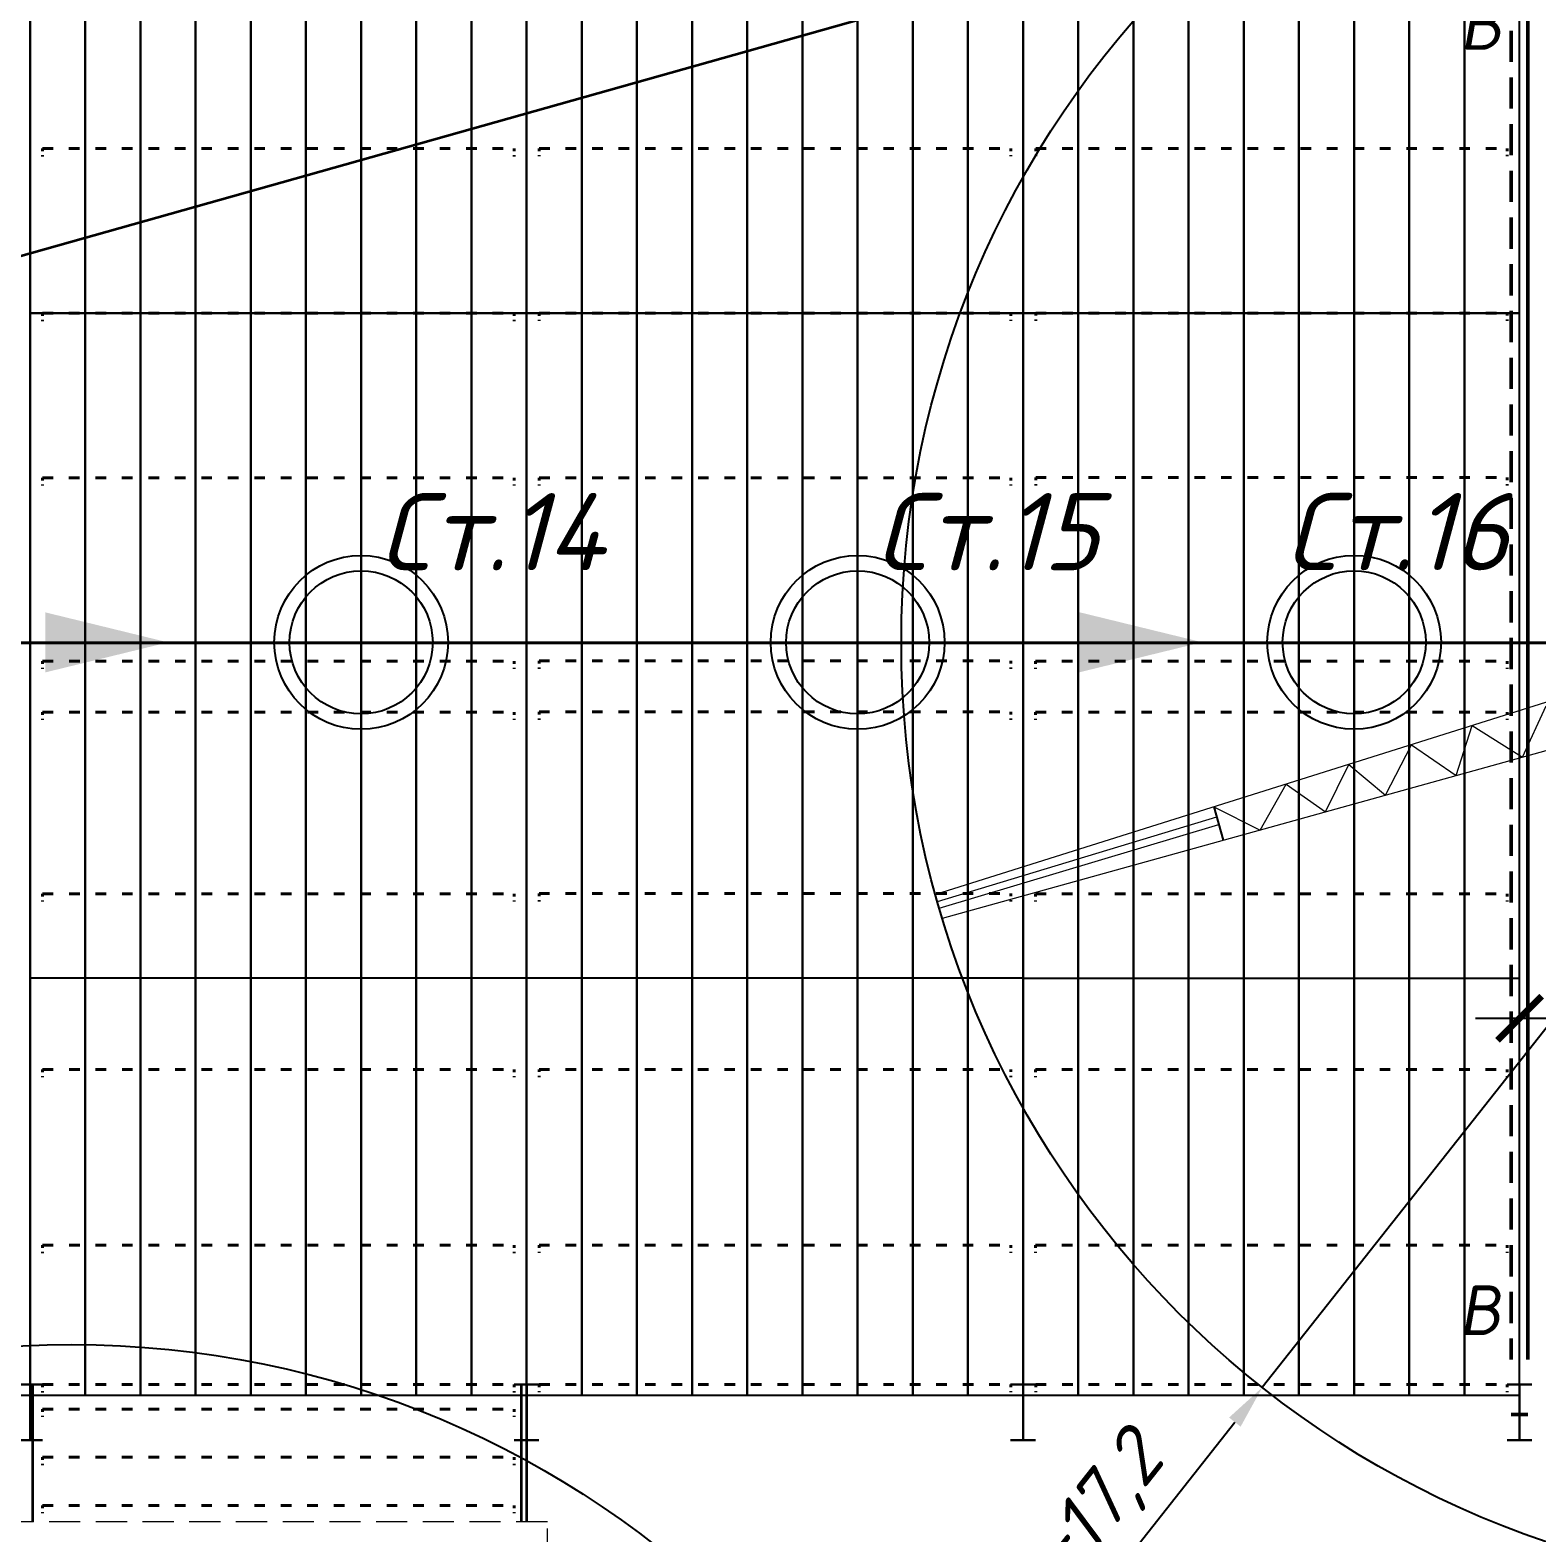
# Model space of a CAD drawing. Header units: millimetres. Extents: x -345369 to 252202, y 74562 to 424723.
# Drawn here: x -150754 to -143925, y 312250 to 319059 of the extents above; entities that cross this region are included whole.
import ezdxf

# ---------------------------------------------------------------- set-up
doc = ezdxf.new("R2010")
doc.units = ezdxf.units.MM
doc.linetypes.add('_U_0428_U_0442_U_0440_U_01', pattern=[211.666721, 141.111135, -70.555586])
doc.linetypes.add('ACAD_ISO03W100', pattern=[30, 12, -18])
doc.layers.add('оси', color=10, linetype='Continuous', lineweight=20)
doc.styles.get("Standard").update_dxf_attribs({"font": 'isocpeur.TTF', "oblique": 15})
doc.styles.add('вано размеры', font='isocpeui.ttf', dxfattribs={"height": 250})
doc.styles.add('стиль дубко', font='isocpeur.TTF')
doc.dimstyles.new('ss400', dxfattribs={"dimtxt": 250, "dimasz": 200, "dimexe": 200, "dimexo": 200, "dimgap": 62.5, "dimtad": 1, "dimdec": 0, "dimlfac": 4, "dimrnd": 10, "dimdsep": 46, "dimtxsty": 'Standard', "dimblk": 'ARCHTICK', "dimcen": 250, "dimdle": 200, "dimadec": 0, "dimazin": 0, "dimtfac": 1, "dimtdec": 0, "dimtmove": 1, "dimatfit": 3, "dimfxl": 1, "dimarcsym": 0})
pattern_1 = [(45, (-275991.16, 217283.7), (-224.5064, 224.5064), [])]

# ---------------------------------------------------------------- blocks, each defined once
blk = doc.blocks.new('Kolona')
at = {"linetype": 'Continuous', "lineweight": 30, "ltscale": 2}
for p, q in [((-150, 335), (150, 335)), ((0, 335), (0, -335)), ((-150, -335), (150, -335))]:
    blk.add_line(p, q, dxfattribs=at)
blk = doc.blocks.new('прогон')
at = {"linetype": 'ACAD_ISO03W100', "lineweight": 40, "ltscale": 4}
blk.add_line((1277471.6, -5275.2), (1279609.1, -5275.2), dxfattribs=at)
at = {"linetype": 'ACAD_ISO03W100', "lineweight": 40}
for p, q in [((1277471.6, -5275.2), (1277471.6, -5310.5)), ((1279609.1, -5275.2), (1279609.1, -5310.5))]:
    blk.add_line(p, q, dxfattribs=at)
blk = doc.blocks.new('*D534')
at = {"color": 0, "lineweight": -2, "transparency": 16777216}
for p, q in [((-142504.1, 316284.6), (-145169.8, 312909.2)), ((-146265.8, 311521.4), (-145293.8, 312752.2))]:
    blk.add_line(p, q, dxfattribs=at)
at = {"color": 0, "transparency": 16777216}
blk.add_solid([(-145319.9, 312772.9), (-145267.6, 312731.6), (-145169.8, 312909.2)], dxfattribs=at)
at = {"layer": 'Defpoints', "color": 0, "transparency": 16777216}
for p in [(-142504.1, 316284.6, -16.7), (-145169.8, 312909.2, -16.7)]:
    blk.add_point(p, dxfattribs=at)
at = {"color": 0, "lineweight": 9, "transparency": 16777216, "insert": (-146018.3, 312197.8), "char_height": 250, "attachment_point": 5, "rotation": 51.70041}
blk.add_mtext('Rр=17,2', dxfattribs=at)
blk = doc.blocks.new('_ArchTick')
at = {"color": 0, "linetype": 'ByBlock', "const_width": 0.15}
blk.add_lwpolyline([(-0.5, -0.5), (0.5, 0.5)], dxfattribs=at)
blk = doc.blocks.new('*D535')
at = {"color": 0, "lineweight": -2, "transparency": 16777216}
for p, q in [((-142504.1, 315691.1), (-142504.1, 314382.5)), ((-144003.4, 312752.9), (-144003.4, 314782.5)), ((-144203.4, 314582.5), (-142304.1, 314582.5))]:
    blk.add_line(p, q, dxfattribs=at)
at = {"layer": 'Defpoints', "color": 0, "transparency": 16777216}
for p in [(-142504.1, 315891.1), (-142504.1, 314582.5), (-144003.4, 312552.9)]:
    blk.add_point(p, dxfattribs=at)
at = {"color": 0, "lineweight": -2, "transparency": 16777216, "xscale": 200, "yscale": 200, "zscale": 200, "rotation": 180}
blk.add_blockref('_ArchTick', (-144003.4, 314582.5), dxfattribs=at)
at = {"color": 0, "lineweight": -2, "transparency": 16777216, "xscale": 200, "yscale": 200, "zscale": 200}
blk.add_blockref('_ArchTick', (-142504.1, 314582.5), dxfattribs=at)
at = {"color": 0, "lineweight": 9, "transparency": 16777216, "insert": (-143114.7, 314770), "char_height": 250, "attachment_point": 5}
blk.add_mtext('6', dxfattribs=at)

msp = doc.modelspace()

# ---------------------------------------------------------------- hatches: boundary and pattern name
h = msp.add_hatch()
h.set_pattern_fill('ANSI31', color=256, scale=100)
h.set_pattern_definition(pattern_1)
h.paths.add_polyline_path([(-142506.42232, 304155.508429), (-158620.170139, 304155.508429, 0.0497521334), (-157543.838649, 302655.508429), (-143582.75381, 302655.508429, 0.0497521334)])
h.paths.add_polyline_path([(-133743.352686, 313817.223561), (-132743.352686, 314583.264363), (-132743.352686, 317583.264363), (-133743.352686, 318349.305164), (-133743.352686, 320188.299192), (-132743.352686, 320954.339994), (-132743.352686, 322454.339994), (-135405.345629, 322454.339994, -0.1162930115), (-135363.864354, 322278.403882, -0.79164429), (-136110.068866, 322102.467771), (-136110.068866, 319268.741637), (-137184.511957, 319268.741637), (-137184.511957, 316283.011202), (-136151.550142, 316283.011202, -1), (-135363.864354, 316283.011202, -0.4142135624), (-135757.707248, 315889.168308), (-135757.707248, 313826.318301), (-135591.41237, 313826.318301), (-135591.41237, 307017.508429, -0.0029574866), (-135592.238144, 306982.838448, 0.0501743726), (-133743.352686, 307201.745881)])
h.paths.add_polyline_path([(-133743.352686, 324720.380795), (-133743.352686, 331358.499835, 0.0537078485), (-135723.521938, 331576.977639), (-157066.332959, 331631.953316, 0.0221375216), (-157888.364863, 331589.791644, 0.0117613406), (-158170.391098, 331924.207015), (-169817.620527, 331924.207015, 0.3500198698), (-172219.901932, 329062.207015), (-172219.901932, 317404.621653), (-172219.901932, 316427.690677), (-170703.800547, 316427.690677), (-170703.807599, 325152.883337), (-170809.322717, 325152.885771, -0.9987050932), (-171677.753554, 325154.011037, -1.0012965857), (-170809.322717, 325152.885771), (-170703.807599, 325152.883337), (-170703.809546, 327562.207015, -0.3500198698), (-168301.528141, 330424.207015), (-137993.693775, 330424.207015, -0.3500198698), (-135591.41237, 327562.207015), (-135591.41237, 324401.336016), (-136110.068866, 324401.336016), (-136110.068866, 322454.339994, -0.6184180446), (-135405.345629, 322454.339994), (-132743.352686, 322454.339994), (-132743.352686, 323954.339994)])
h.paths.add_polyline_path([(-170703.800547, 316427.690677), (-172219.901932, 316427.690677), (-172219.901932, 316268.244922), (-170703.80042, 316269.461387)])
h.paths.add_polyline_path([(-170703.80042, 316269.461387), (-172219.901932, 316268.244922), (-172219.901932, 316154.086054), (-170703.800326, 316154.086054)])
h.paths.add_polyline_path([(-170703.800326, 316154.086054), (-172219.901932, 316154.086054), (-172219.901932, 316037.531373), (-170703.800232, 316037.531373)])
h.paths.add_polyline_path([(-170703.800232, 316037.531373), (-172219.901932, 316037.531373), (-172219.901932, 313003.617413), (-170703.79778, 313003.617413)])
h.paths.add_polyline_path([(-170703.79778, 313003.617413), (-172219.901932, 313003.617413), (-172219.901932, 312369.965376), (-170703.797268, 312369.965376)])
h.paths.add_polyline_path([(-170703.797268, 312369.965376), (-172219.901932, 312369.965376), (-172219.901932, 310800.751146, 0.0239190377), (-171611.931368, 310151.759859, -0.7116808819), (-170889.277616, 309901.454146), (-170703.795273, 309901.439335)])
h.paths.add_polyline_path([(-135801.186965, 316464.507693), (-134632.777874, 316464.507693), (-134632.777874, 317184.507693), (-135801.186965, 317184.507693)], flags=25)
h.paths.add_polyline_path([(-138049.978022, 316464.72317), (-136843.614386, 316464.72317), (-136843.614386, 317184.72317), (-138049.978022, 317184.72317)], flags=25)
h.paths.add_polyline_path([(-171637.729481, 322664.256404), (-170862.729481, 322664.256404), (-170703.101234, 323259.997132), (-171478.101234, 323259.997132)], flags=24)
h.paths.add_polyline_path([(-171125.831392, 320975.992863), (-171125.831392, 321800.992863), (-171721.57212, 321960.62111), (-171721.57212, 321135.62111)], flags=24)
h.paths.add_polyline_path([(-147328.342988, 330672.57077), (-147328.342988, 331497.57077), (-147924.083716, 331657.199017), (-147924.083716, 330832.199017)], flags=24)
h.paths.add_polyline_path([(-137025.344311, 330102.28139), (-136340.310081, 331025.984862), (-136723.733528, 331509.07352), (-137408.767759, 330585.370049)], flags=24)
h.paths.add_polyline_path([(-152296.062474, 331273.905016), (-151578.562474, 331273.905016), (-151355.082928, 332107.942035), (-152072.582928, 332107.942035)], flags=9)
h.paths.add_polyline_path([(-135801.186965, 322459.900373), (-134657.096056, 322459.900373), (-134657.096056, 323179.900373), (-135801.186965, 323179.900373)], flags=25)
h.paths.add_polyline_path([(-170973.804771, 313819.688725), (-170023.804771, 313819.688725), (-169864.176524, 314415.429454), (-170814.176524, 314415.429454)], flags=9)
h.paths.add_polyline_path([(-171607.878278, 312203.982339), (-170832.878278, 312203.982339), (-170673.250031, 312799.723067), (-171448.250031, 312799.723067)], flags=9)
h = msp.add_hatch()
h.set_pattern_fill('ANSI31', color=256, scale=100)
h.set_pattern_definition(pattern_1)
h.paths.add_polyline_path([(-132743.352686, 323954.339994), (-133743.352686, 324720.380795), (-133743.352686, 331358.499835, 0.0537078485), (-135723.521938, 331576.977639), (-157066.332959, 331631.953316, 0.0221375216), (-157888.364863, 331589.791644, 0.0117613406), (-158170.391098, 331924.207015), (-169817.620527, 331924.207015, 0.3500198698), (-172219.901932, 329062.207015), (-172219.901932, 317404.621653), (-172219.901932, 316427.690677), (-170703.800547, 316427.690677), (-170703.807599, 325152.883337), (-170809.322717, 325152.885771, -0.9987050932), (-171677.753554, 325154.011037, -1.0012965857), (-170809.322717, 325152.885771), (-170703.807599, 325152.883337), (-170703.809546, 327562.207015, -0.3500198698), (-168301.528141, 330424.207015), (-137993.693775, 330424.207015, -0.3500198698), (-135591.41237, 327562.207015), (-135591.41237, 324401.336016), (-137159.511957, 324401.336016), (-137184.511957, 324401.336016), (-137184.511957, 322278.61936), (-136151.550083, 322278.61936, -0.7914218161), (-135405.345629, 322454.339994), (-132743.352686, 322454.339994)])
h.paths.add_polyline_path([(-132743.352686, 320954.339994), (-132743.352686, 322454.339994), (-135405.345629, 322454.339994, -0.1162930115), (-135363.864354, 322278.403882, -0.8689317029), (-136136.205385, 322169.539815), (-137184.511957, 321873.914977), (-137184.511957, 316283.011202), (-136151.550142, 316283.011202, -1), (-135363.864354, 316283.011202, -0.4142135624), (-135757.707248, 315889.168308), (-135757.707248, 313826.318301), (-135591.41237, 313826.318301), (-135591.41237, 307017.508429, -0.0029574866), (-135592.238144, 306982.838448, 0.0501743726), (-133743.352686, 307201.745881), (-133743.352686, 313817.223561), (-132743.352686, 314583.264363), (-132743.352686, 317583.264363), (-133743.352686, 318349.305164), (-133743.352686, 320188.299192)])
h.paths.add_polyline_path([(-136136.205385, 322169.539815, -0.0702675152), (-136151.550083, 322278.61936), (-137184.511957, 322278.61936), (-137184.511957, 321873.914977)], flags=17)
h.paths.add_polyline_path([(-171637.729481, 322664.256404), (-170862.729481, 322664.256404), (-170703.101234, 323259.997132), (-171478.101234, 323259.997132)], flags=24)
h.paths.add_polyline_path([(-171125.831392, 320975.992863), (-171125.831392, 321800.992863), (-171721.57212, 321960.62111), (-171721.57212, 321135.62111)], flags=24)
h.paths.add_polyline_path([(-147328.342988, 330672.57077), (-147328.342988, 331497.57077), (-147924.083716, 331657.199017), (-147924.083716, 330832.199017)], flags=24)
h.paths.add_polyline_path([(-137025.344311, 330102.28139), (-136340.310081, 331025.984862), (-136723.733528, 331509.07352), (-137408.767759, 330585.370049)], flags=24)
h.paths.add_polyline_path([(-152296.062474, 331273.905016), (-151578.562474, 331273.905016), (-151355.082928, 332107.942035), (-152072.582928, 332107.942035)], flags=9)
h.paths.add_polyline_path([(-135801.186965, 322459.900373), (-134657.096056, 322459.900373), (-134657.096056, 323179.900373), (-135801.186965, 323179.900373)], flags=25)
h.paths.add_polyline_path([(-138049.978022, 322460.115851), (-137050.887113, 322460.115851), (-137050.887113, 323180.115851), (-138049.978022, 323180.115851)], flags=25)
h.paths.add_polyline_path([(-135923.702786, 314264.00398), (-134973.702786, 314264.00398), (-134814.074539, 314859.744708), (-135764.074539, 314859.744708)], flags=25)
h.paths.add_polyline_path([(-135801.186965, 316464.507693), (-134632.777874, 316464.507693), (-134632.777874, 317184.507693), (-135801.186965, 317184.507693)], flags=25)
h.paths.add_polyline_path([(-138049.978022, 316464.72317), (-136843.614386, 316464.72317), (-136843.614386, 317184.72317), (-138049.978022, 317184.72317)], flags=25)
at = {"lineweight": 25}
for points in [[(-150128.373095, 316285.341918), (-150684.648505, 316421.369297), (-150684.648505, 316149.314538)], [(-145441.901404, 316285.845568), (-145998.176814, 316421.872948), (-145998.176814, 316149.818189)]]:
    msp.add_hatch(color=7, dxfattribs=at).paths.add_polyline_path(points)

# ---------------------------------------------------------------- linework, layer by layer
for p, q in [((-146253.63312, 312875.427297), (-146253.63312, 325667.538912)), ((-150752.918378, 312875.032165), (-150753.653147, 325564.248716)), ((-148502.918389, 312875.229762), (-148503.653147, 325564.248716)), ((-144003.63312, 313184.594), (-144003.63312, 325564.248716)), ((-145388.32712, 315539.828804), (-145346.258991, 315388.373719)), ((-150753.373095, 314765.019455), (-150753.373095, 312875.032125)), ((-150503.373095, 312875.05408), (-150503.373095, 314765.019455)), ((-150503.373095, 314765.019455), (-150503.373095, 312875.05408)), ((-150253.373095, 312875.076036), (-150253.373095, 314765.019455)), ((-150253.373095, 314765.019455), (-150253.373095, 312875.076036)), ((-150003.373095, 312875.097991), (-150003.373095, 314765.019455)), ((-150003.373095, 314765.019455), (-150003.373095, 312875.097991)), ((-149753.373095, 312875.119946), (-149753.373095, 314765.019455)), ((-149753.373095, 314765.019455), (-149753.373095, 312875.119946)), ((-149503.373095, 312875.141901), (-149503.373095, 314765.019455)), ((-149503.373095, 314765.019455), (-149503.373095, 312875.141901)), ((-149253.373095, 312875.163857), (-149253.373095, 314765.019455)), ((-149253.373095, 314765.019455), (-149253.373095, 312875.163857)), ((-149003.373095, 312875.185812), (-149003.373095, 314765.019455)), ((-149003.373095, 314765.019455), (-149003.373095, 312875.185812)), ((-148753.373095, 312875.207767), (-148753.373095, 314765.019455)), ((-148753.373095, 314765.019455), (-148753.373095, 312875.207767)), ((-148503.373095, 312875.229722), (-148503.373095, 314765.019455)), ((-148503.373095, 314765.019455), (-148503.373095, 312875.229722)), ((-148253.373095, 312875.251678), (-148253.373095, 314765.019455)), ((-148253.373095, 314765.019455), (-148253.373095, 312875.251678)), ((-148003.373095, 312875.273633), (-148003.373095, 314765.019455)), ((-148003.373095, 314765.019455), (-148003.373095, 312875.273633)), ((-147753.373095, 312875.295588), (-147753.373095, 314765.019455)), ((-147753.373095, 314765.019455), (-147753.373095, 312875.295588)), ((-147503.373095, 312875.317543), (-147503.373095, 314765.019455)), ((-147503.373095, 314765.019455), (-147503.373095, 312875.317543)), ((-147253.373095, 312875.339499), (-147253.373095, 314765.019455)), ((-147253.373095, 314765.019455), (-147253.373095, 312875.339499)), ((-147003.373095, 312875.361454), (-147003.373095, 314765.019455)), ((-147003.373095, 314765.019455), (-147003.373095, 312875.361454)), ((-146753.373095, 312875.383409), (-146753.373095, 314765.019455)), ((-146753.373095, 314765.019455), (-146753.373095, 312875.383409)), ((-146503.373095, 312875.405364), (-146503.373095, 314765.019455)), ((-146503.373095, 314765.019455), (-146503.373095, 312875.405364)), ((-146253.63312, 314764.498294), (-146253.63312, 312875.427297)), ((-146253.373095, 312875.42732), (-146253.373095, 314765.019455)), ((-146003.63312, 312875.449252), (-146003.63312, 314764.498294)), ((-146003.63312, 314764.498294), (-146003.63312, 312875.449252)), ((-145753.63312, 312875.471207), (-145753.63312, 314764.498294)), ((-145753.63312, 314764.498294), (-145753.63312, 312875.471207)), ((-145503.63312, 312875.493163), (-145503.63312, 314764.498294)), ((-145503.63312, 314764.498294), (-145503.63312, 312875.493163)), ((-145253.63312, 312875.515118), (-145253.63312, 314764.498294)), ((-145253.63312, 314764.498294), (-145253.63312, 312875.515118)), ((-145003.63312, 312875.537073), (-145003.63312, 314764.498294)), ((-145003.63312, 314764.498294), (-145003.63312, 312875.537073)), ((-144753.63312, 312875.559028), (-144753.63312, 314764.498294)), ((-144753.63312, 314764.498294), (-144753.63312, 312875.559028)), ((-144503.63312, 312875.580984), (-144503.63312, 314764.498294)), ((-144503.63312, 314764.498294), (-144503.63312, 312875.580984)), ((-144253.63312, 312875.602939), (-144253.63312, 314764.498294)), ((-144253.63312, 314764.498294), (-144253.63312, 312875.602939)), ((-144003.63312, 313171.998343), (-144003.63312, 314764.498294)), ((-159753.63312, 312874.241713), (-144003.63312, 312874.241713)), ((-148503.63312, 312730.749212), (-148503.63312, 312842.431354)), ((-146253.63312, 312730.749212), (-146253.63312, 312842.431354)), ((-144003.63312, 312730.749212), (-144003.63312, 312842.431354))]:
    msp.add_line(p, q, dxfattribs=at)
at = {"lineweight": 35}
for p, q in [((-135749.401609, 322278.61936), (-157003.373072, 316284.951058)), ((-150742.53242, 312921.998343), (-150742.53242, 312300.423976)), ((-148528.63312, 312916.998343), (-148528.63312, 312300.423976)), ((-148503.63312, 312920.748343), (-148503.63312, 312300.423976)), ((-148503.63312, 312891.998343), (-148503.63312, 312300.423976))]:
    msp.add_line(p, q, dxfattribs=at)
at = {"linetype": '_U_0428_U_0442_U_0440_U_01', "lineweight": 50}
msp.add_line((-144041.13312, 319268.741637), (-144041.13312, 313036.590283), dxfattribs=at)
at = {"lineweight": 50}
for p, q in [((-143966.13312, 319268.741637), (-143966.13312, 313036.590283)), ((-143966.13312, 312786.590283), (-144041.13312, 312786.590283))]:
    msp.add_line(p, q, dxfattribs=at)
at = {"linetype": 'Continuous', "lineweight": 13}
for p, q in [((-142713.564592, 316382.005936), (-146650.749454, 315142.341846)), ((-142661.853275, 316133.993614), (-146619.581931, 315034.695841)), ((-146642.066452, 315111.276508), (-145375.664621, 315494.240855)), ((-145388.32712, 315539.828804), (-145178.554987, 315434.955143)), ((-146633.531122, 315081.582116), (-145366.185353, 315460.113275))]:
    msp.add_line(p, q, dxfattribs=at)
at = {"lineweight": 40}
msp.add_line((-157003.373072, 316283.011202), (-135757.707248, 316283.011202), dxfattribs=at)
at = {"linetype": 'Continuous', "lineweight": 9}
for p, q in [((-143990.755234, 315764.878121), (-143882.602936, 315997.062335)), ((-144291.154822, 315681.439203), (-144217.795261, 315908.383079)), ((-144217.795261, 315908.383079), (-143990.755234, 315764.878121)), ((-144610.821217, 315592.648741), (-144492.904894, 315821.761916)), ((-144492.904894, 315821.761916), (-144291.154822, 315681.439203)), ((-144882.842353, 315517.092214), (-144776.914721, 315732.338433)), ((-144776.914721, 315732.338433), (-144610.821217, 315592.648741)), ((-145178.554987, 315434.955143), (-145060.925003, 315642.914806)), ((-145060.925003, 315642.914806), (-144882.842353, 315517.092214))]:
    msp.add_line(p, q, dxfattribs=at)
at = {"linetype": '_U_0428_U_0442_U_0440_U_01', "lineweight": 20}
for p, q in [((-148409.511957, 312300.423976), (-153109.511957, 312300.423976)), ((-148409.511957, 309801.327368), (-148409.511957, 312300.423976)), ((-148409.511957, 309801.327368), (-148409.511957, 312300.423976))]:
    msp.add_line(p, q, dxfattribs=at)
at = {"lineweight": 25}
for points in [[(-150503.373095, 317777.273382), (-150503.373095, 319269.262797), (-150753.373095, 319269.262797), (-150753.373095, 317777.273382)], [(-150253.373095, 317777.273382), (-150253.373095, 319269.262797), (-150503.373095, 319269.262797), (-150503.373095, 317777.273382)], [(-150003.373095, 317777.273382), (-150003.373095, 319269.262797), (-150253.373095, 319269.262797), (-150253.373095, 317777.273382)], [(-149753.373095, 317777.273382), (-149753.373095, 319269.262797), (-150003.373095, 319269.262797), (-150003.373095, 317777.273382)], [(-149503.373095, 317777.273382), (-149503.373095, 319269.262797), (-149753.373095, 319269.262797), (-149753.373095, 317777.273382)], [(-149253.373095, 317777.273382), (-149253.373095, 319269.262797), (-149503.373095, 319269.262797), (-149503.373095, 317777.273382)], [(-149003.373095, 317777.273382), (-149003.373095, 319269.262797), (-149253.373095, 319269.262797), (-149253.373095, 317777.273382)], [(-148753.373095, 317777.273382), (-148753.373095, 319269.262797), (-149003.373095, 319269.262797), (-149003.373095, 317777.273382)], [(-148503.373095, 317777.273382), (-148503.373095, 319269.262797), (-148753.373095, 319269.262797), (-148753.373095, 317777.273382)], [(-148253.373095, 317777.273382), (-148253.373095, 319269.262797), (-148503.373095, 319269.262797), (-148503.373095, 317777.273382)], [(-148003.373095, 317777.273382), (-148003.373095, 319269.262797), (-148253.373095, 319269.262797), (-148253.373095, 317777.273382)], [(-147753.373095, 317777.273382), (-147753.373095, 319269.262797), (-148003.373095, 319269.262797), (-148003.373095, 317777.273382)], [(-147503.373095, 317777.273382), (-147503.373095, 319269.262797), (-147753.373095, 319269.262797), (-147753.373095, 317777.273382)], [(-147253.373095, 317777.273382), (-147253.373095, 319269.262797), (-147503.373095, 319269.262797), (-147503.373095, 317777.273382)], [(-147003.373095, 317777.273382), (-147003.373095, 319269.262797), (-147253.373095, 319269.262797), (-147253.373095, 317777.273382)], [(-146753.373095, 317777.273382), (-146753.373095, 319269.262797), (-147003.373095, 319269.262797), (-147003.373095, 317777.273382)], [(-146503.373095, 317777.273382), (-146503.373095, 319269.262797), (-146753.373095, 319269.262797), (-146753.373095, 317777.273382)], [(-146253.373095, 317777.273382), (-146253.373095, 319269.262797), (-146503.373095, 319269.262797), (-146503.373095, 317777.273382)], [(-146003.63312, 317776.752222), (-146003.63312, 319268.741637), (-146253.63312, 319268.741637), (-146253.63312, 317776.752222)], [(-145753.63312, 317776.752222), (-145753.63312, 319268.741637), (-146003.63312, 319268.741637), (-146003.63312, 317776.752222)], [(-145503.63312, 317776.752222), (-145503.63312, 319268.741637), (-145753.63312, 319268.741637), (-145753.63312, 317776.752222)], [(-145253.63312, 317776.752222), (-145253.63312, 319268.741637), (-145503.63312, 319268.741637), (-145503.63312, 317776.752222)], [(-145003.63312, 317776.752222), (-145003.63312, 319268.741637), (-145253.63312, 319268.741637), (-145253.63312, 317776.752222)], [(-144753.63312, 317776.752222), (-144753.63312, 319268.741637), (-145003.63312, 319268.741637), (-145003.63312, 317776.752222)], [(-144503.63312, 317776.752222), (-144503.63312, 319268.741637), (-144753.63312, 319268.741637), (-144753.63312, 317776.752222)], [(-144253.63312, 317776.752222), (-144253.63312, 319268.741637), (-144503.63312, 319268.741637), (-144503.63312, 317776.752222)], [(-144003.63312, 317776.752222), (-144003.63312, 319268.741637), (-144253.63312, 319268.741637), (-144253.63312, 317776.752222)], [(-150503.373095, 316285.283968), (-150503.373095, 317777.273382), (-150753.373095, 317777.273382), (-150753.373095, 316285.283968)], [(-150253.373095, 316285.283968), (-150253.373095, 317777.273382), (-150503.373095, 317777.273382), (-150503.373095, 316285.283968)], [(-150003.373095, 316285.283968), (-150003.373095, 317777.273382), (-150253.373095, 317777.273382), (-150253.373095, 316285.283968)], [(-149753.373095, 316285.283968), (-149753.373095, 317777.273382), (-150003.373095, 317777.273382), (-150003.373095, 316285.283968)], [(-149503.373095, 316285.283968), (-149503.373095, 317777.273382), (-149753.373095, 317777.273382), (-149753.373095, 316285.283968)], [(-149253.373095, 316285.283968), (-149253.373095, 317777.273382), (-149503.373095, 317777.273382), (-149503.373095, 316285.283968)], [(-149003.373095, 316285.283968), (-149003.373095, 317777.273382), (-149253.373095, 317777.273382), (-149253.373095, 316285.283968)], [(-148753.373095, 316285.283968), (-148753.373095, 317777.273382), (-149003.373095, 317777.273382), (-149003.373095, 316285.283968)], [(-148503.373095, 316285.283968), (-148503.373095, 317777.273382), (-148753.373095, 317777.273382), (-148753.373095, 316285.283968)], [(-148253.373095, 316285.283968), (-148253.373095, 317777.273382), (-148503.373095, 317777.273382), (-148503.373095, 316285.283968)], [(-148003.373095, 316285.283968), (-148003.373095, 317777.273382), (-148253.373095, 317777.273382), (-148253.373095, 316285.283968)], [(-147753.373095, 316285.283968), (-147753.373095, 317777.273382), (-148003.373095, 317777.273382), (-148003.373095, 316285.283968)], [(-147503.373095, 316285.283968), (-147503.373095, 317777.273382), (-147753.373095, 317777.273382), (-147753.373095, 316285.283968)], [(-147253.373095, 316285.283968), (-147253.373095, 317777.273382), (-147503.373095, 317777.273382), (-147503.373095, 316285.283968)], [(-147003.373095, 316285.283968), (-147003.373095, 317777.273382), (-147253.373095, 317777.273382), (-147253.373095, 316285.283968)], [(-146753.373095, 316285.283968), (-146753.373095, 317777.273382), (-147003.373095, 317777.273382), (-147003.373095, 316285.283968)], [(-146503.373095, 316285.283968), (-146503.373095, 317777.273382), (-146753.373095, 317777.273382), (-146753.373095, 316285.283968)], [(-146253.373095, 316285.283968), (-146253.373095, 317777.273382), (-146503.373095, 317777.273382), (-146503.373095, 316285.283968)], [(-146003.63312, 316284.762807), (-146003.63312, 317776.752222), (-146253.63312, 317776.752222), (-146253.63312, 316284.762807)], [(-145753.63312, 316284.762807), (-145753.63312, 317776.752222), (-146003.63312, 317776.752222), (-146003.63312, 316284.762807)], [(-145503.63312, 316284.762807), (-145503.63312, 317776.752222), (-145753.63312, 317776.752222), (-145753.63312, 316284.762807)], [(-145253.63312, 316284.762807), (-145253.63312, 317776.752222), (-145503.63312, 317776.752222), (-145503.63312, 316284.762807)], [(-145003.63312, 316284.762807), (-145003.63312, 317776.752222), (-145253.63312, 317776.752222), (-145253.63312, 316284.762807)], [(-144753.63312, 316284.762807), (-144753.63312, 317776.752222), (-145003.63312, 317776.752222), (-145003.63312, 316284.762807)], [(-144503.63312, 316284.762807), (-144503.63312, 317776.752222), (-144753.63312, 317776.752222), (-144753.63312, 316284.762807)], [(-144253.63312, 316284.762807), (-144253.63312, 317776.752222), (-144503.63312, 317776.752222), (-144503.63312, 316284.762807)], [(-144003.63312, 316284.762807), (-144003.63312, 317776.752222), (-144253.63312, 317776.752222), (-144253.63312, 316284.762807)], [(-150503.373095, 314765.019455), (-150503.373095, 316285.283968), (-150753.373095, 316285.283968), (-150753.373095, 314765.019455)], [(-150253.373095, 314765.019455), (-150253.373095, 316285.283968), (-150503.373095, 316285.283968), (-150503.373095, 314765.019455)], [(-150003.373095, 314765.019455), (-150003.373095, 316285.283968), (-150253.373095, 316285.283968), (-150253.373095, 314765.019455)], [(-149753.373095, 314765.019455), (-149753.373095, 316285.283968), (-150003.373095, 316285.283968), (-150003.373095, 314765.019455)], [(-149503.373095, 314765.019455), (-149503.373095, 316285.283968), (-149753.373095, 316285.283968), (-149753.373095, 314765.019455)], [(-149253.373095, 314765.019455), (-149253.373095, 316285.283968), (-149503.373095, 316285.283968), (-149503.373095, 314765.019455)], [(-149003.373095, 314765.019455), (-149003.373095, 316285.283968), (-149253.373095, 316285.283968), (-149253.373095, 314765.019455)], [(-148753.373095, 314765.019455), (-148753.373095, 316285.283968), (-149003.373095, 316285.283968), (-149003.373095, 314765.019455)], [(-148503.373095, 314765.019455), (-148503.373095, 316285.283968), (-148753.373095, 316285.283968), (-148753.373095, 314765.019455)], [(-148253.373095, 314765.019455), (-148253.373095, 316285.283968), (-148503.373095, 316285.283968), (-148503.373095, 314765.019455)], [(-148003.373095, 314765.019455), (-148003.373095, 316285.283968), (-148253.373095, 316285.283968), (-148253.373095, 314765.019455)], [(-147753.373095, 314765.019455), (-147753.373095, 316285.283968), (-148003.373095, 316285.283968), (-148003.373095, 314765.019455)], [(-147503.373095, 314765.019455), (-147503.373095, 316285.283968), (-147753.373095, 316285.283968), (-147753.373095, 314765.019455)], [(-147253.373095, 314765.019455), (-147253.373095, 316285.283968), (-147503.373095, 316285.283968), (-147503.373095, 314765.019455)], [(-147003.373095, 314765.019455), (-147003.373095, 316285.283968), (-147253.373095, 316285.283968), (-147253.373095, 314765.019455)], [(-146753.373095, 314765.019455), (-146753.373095, 316285.283968), (-147003.373095, 316285.283968), (-147003.373095, 314765.019455)], [(-146503.373095, 314765.019455), (-146503.373095, 316285.283968), (-146753.373095, 316285.283968), (-146753.373095, 314765.019455)], [(-146253.373095, 314765.019455), (-146253.373095, 316285.283968), (-146503.373095, 316285.283968), (-146503.373095, 314765.019455)], [(-146003.63312, 314764.498294), (-146003.63312, 316284.762807), (-146253.63312, 316284.762807), (-146253.63312, 314764.498294)], [(-145753.63312, 314764.498294), (-145753.63312, 316284.762807), (-146003.63312, 316284.762807), (-146003.63312, 314764.498294)], [(-145503.63312, 314764.498294), (-145503.63312, 316284.762807), (-145753.63312, 316284.762807), (-145753.63312, 314764.498294)], [(-145253.63312, 314764.498294), (-145253.63312, 316284.762807), (-145503.63312, 316284.762807), (-145503.63312, 314764.498294)], [(-145003.63312, 314764.498294), (-145003.63312, 316284.762807), (-145253.63312, 316284.762807), (-145253.63312, 314764.498294)], [(-144753.63312, 314764.498294), (-144753.63312, 316284.762807), (-145003.63312, 316284.762807), (-145003.63312, 314764.498294)], [(-144503.63312, 314764.498294), (-144503.63312, 316284.762807), (-144753.63312, 316284.762807), (-144753.63312, 314764.498294)], [(-144253.63312, 314764.498294), (-144253.63312, 316284.762807), (-144503.63312, 316284.762807), (-144503.63312, 314764.498294)], [(-144003.63312, 314764.498294), (-144003.63312, 316284.762807), (-144253.63312, 316284.762807), (-144253.63312, 314764.498294)]]:
    msp.add_lwpolyline(points, close=True, dxfattribs=at)
for centre in [(-142504.079263, 316284.62207, -16.739657), (-150565.220663, 308802.200869, -16.739657)]:
    msp.add_circle(centre, 4301.125177, dxfattribs=at)
at = {"color": 7}
for centre, radius in [((-149253.37309, 316285.275908), 393.842894), ((-147003.373095, 316285.389688), 393.842894), ((-144753.019297, 316285.788544), 393.842894), ((-149253.37309, 316285.275908), 324.153596), ((-147003.373095, 316285.389688), 324.153596), ((-144753.019297, 316285.788544), 324.153596)]:
    msp.add_circle(centre, radius, dxfattribs=at)

# ---------------------------------------------------------------- block references
at = {"lineweight": 25}
for p in [(-1428169.020004, 323797.969666), (-1425918.365043, 323798.538597), (-1423668.036906, 323798.994477), (-1428169.020004, 323051.974959), (-1425918.365043, 323052.543889), (-1423668.036906, 323052.99977), (-1428169.020004, 322305.980251), (-1425918.365043, 322306.549182), (-1423668.036906, 322307.005062), (-1428168.502683, 321475.389218), (-1425918.759978, 321476.225136), (-1423669.020004, 321475.703976), (-1428168.502683, 321244.403266), (-1425918.759978, 321245.239185), (-1423669.020004, 321244.718025), (-1428168.502683, 320421.276336), (-1425918.759978, 320422.112254), (-1423669.020004, 320421.591094), (-1428168.502683, 319625.02636), (-1425918.759978, 319625.862279), (-1423669.020004, 319625.341118), (-1428168.502683, 318828.776385), (-1425918.759978, 318829.612303), (-1423669.020004, 318829.091143), (-1428169.020004, 318197.22108), (-1425918.365043, 318197.790011), (-1423668.036906, 318198.245891), (-1428169.020004, 318086.236375), (-1428169.020004, 317867.973084), (-1428169.020004, 317649.709792)]:
    msp.add_blockref('прогон', p, dxfattribs=at)
at = {"lineweight": 25, "xscale": -0.375, "yscale": 0.375, "zscale": 0.375, "rotation": 180}
for p in [(-150753.63312, 312796.373343), (-148503.63312, 312796.373343), (-146253.63312, 312796.373343), (-144003.63312, 312796.373343)]:
    msp.add_blockref('Kolona', p, dxfattribs=at)

# ---------------------------------------------------------------- texts
at = {"color": 7, "lineweight": 25, "char_height": 350, "width": 4550.24356133, "attachment_point": 1, "style": 'вано размеры'}
for s, insert in [('Ст.14', (-149172.08008, 316961.772399)), ('Ст.15', (-146922.080085, 316961.886179)), ('Ст.16', (-145065.655171, 316962.285035))]:
    msp.add_mtext(s, dxfattribs=dict(at, insert=insert))
at = {"layer": 'оси', "color": 7, "linetype": 'ByBlock', "ltscale": 0.005, "style": 'стиль дубко', "oblique": 10}
for p in [(-144275.102207, 318970.541572), (-144278.874487, 313146.771278)]:
    msp.add_text('В ', height=225, dxfattribs=at).set_placement(p)

# ---------------------------------------------------------------- dimensions: what is measured, and where the dimension line sits
at = {"lineweight": 9}
dim = msp.add_radius_dim(center=(-142504.079263, 316284.62207, -16.739657), mpoint=(-145169.802077, 312909.181407, -16.739657), text='Rр=17,2', dimstyle='ss400', override={"dimsah": 1}, dxfattribs=at)
dim.commit()
dim.dimension.update_dxf_attribs({"geometry": '*D534', "text_midpoint": (-146018.32542, 312197.784476)})
dim = msp.add_linear_dim(base=(-142504.079262, 314582.549731), p1=(-144003.379202, 312552.869087), p2=(-142504.079262, 315891.091676), text='6', dimstyle='ss400', dxfattribs=at)
dim.commit()
dim.dimension.update_dxf_attribs({"geometry": '*D535', "text_midpoint": (-143114.686763, 314582.549731), "dimtype": 160})

doc.saveas('drawing.dxf')
